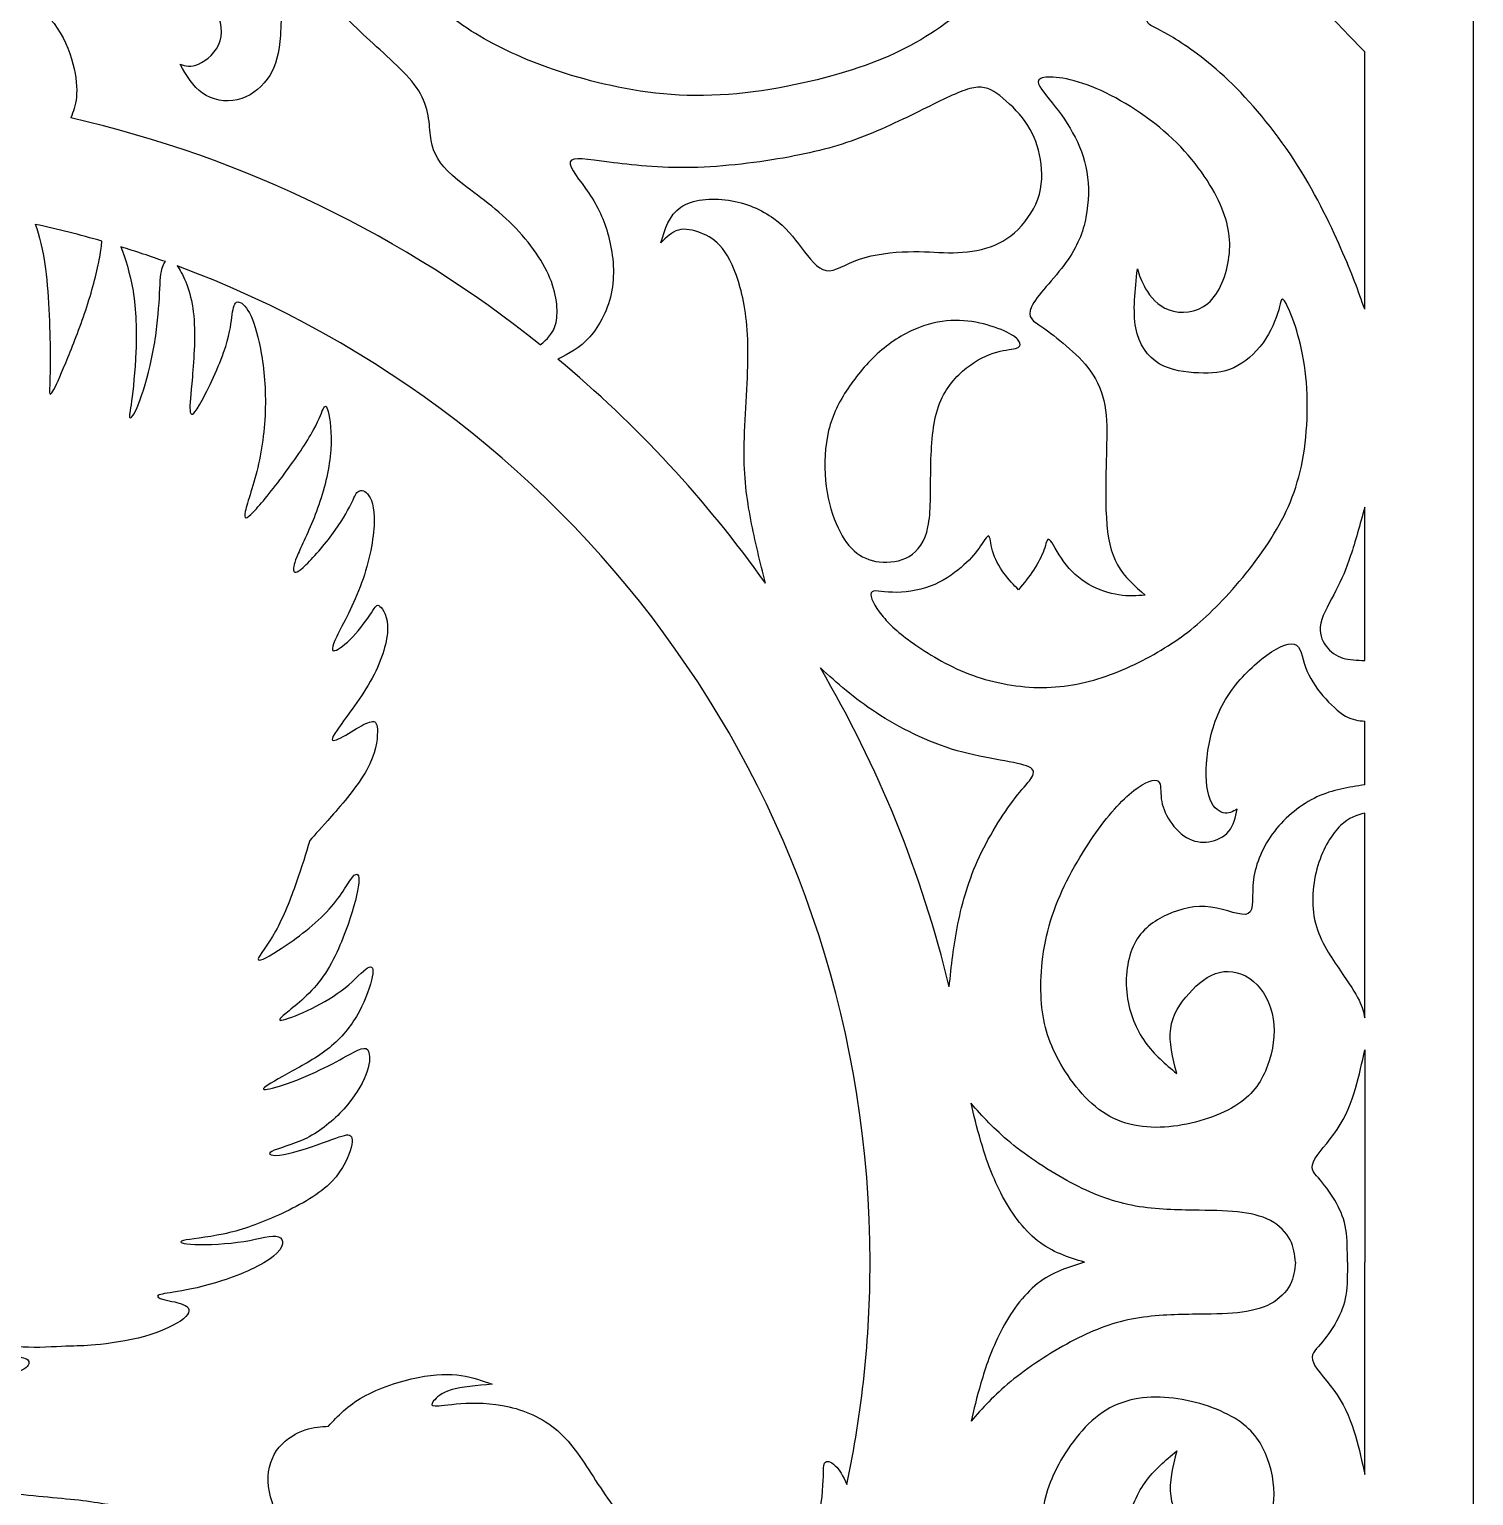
# Model space of a CAD drawing. Header units: millimetres. Extents: x 169 to 447, y 9 to 409.
# Drawn here: x 326.8 to 447.2, y 184.9 to 307.2 of the extents above; entities that cross this region are included whole.
import ezdxf

# ---------------------------------------------------------------- set-up
doc = ezdxf.new("R2010")
doc.units = ezdxf.units.MM
for name, color, linetype in [('Default', 7, 'Continuous'), ('DV1_Layer_1', 7, 'Continuous'), ('Layer_1', 7, 'Continuous')]:
    doc.layers.add(name, color=color, linetype=linetype)

# ---------------------------------------------------------------- blocks, each defined once
blk = doc.blocks.new('SE')
at = {"layer": 'DV1_Layer_1', "color": 7, "linetype": 'Continuous'}
for points, knots in [([(365.8, 305.79), (367.84, 304.75), (370.16, 303.81), (373.03, 303.03), (375.91, 302.24), (379.34, 301.6), (382.99, 301.65), (386.65, 301.69), (390.52, 302.41), (396.86, 304.16), (399.33, 305.19), (401.54, 306.56), (403.75, 307.92), (405.7, 309.63), (406.76, 310.59), (407.82, 311.55), (407.99, 311.77), (408.01, 312.03), (408.04, 312.28), (407.9, 312.56), (407.52, 312.91), (407.14, 313.26), (406.5, 313.68), (405.73, 314.06), (404.95, 314.44), (404.03, 314.79), (402.83, 314.91), (401.63, 315.03), (400.14, 314.92), (398.67, 314.49), (397.21, 314.05), (395.77, 313.28), (393.36, 311.93), (392.4, 311.34), (390.64, 310.89), (388.88, 310.44), (386.32, 310.13), (383.75, 310.07), (381.18, 310), (378.6, 310.18), (376.28, 310.82), (373.96, 311.47), (371.9, 312.58), (369.94, 313.81), (367.97, 315.03), (366.09, 316.37), (364.81, 317.48), (363.53, 318.6), (362.85, 319.49), (362.25, 320.17), (361.65, 320.85), (361.12, 321.31), (360.68, 321.35), (360.25, 321.4), (359.9, 321.03), (358.98, 320.08), (358.41, 319.52), (357.75, 319.06), (357.1, 318.6), (356.35, 318.25), (355.2, 317.72), (354.78, 317.55), (354.57, 317.25), (354.36, 316.96), (354.36, 316.54), (356.33, 313.79), (358.3, 311.45), (360.16, 309.71), (362.02, 307.97), (363.77, 306.83), (365.8, 305.79)], [0, 0, 0, 0, 0.038462, 0.038462, 0.038462, 0.076923, 0.076923, 0.076923, 0.115385, 0.115385, 0.153846, 0.153846, 0.153846, 0.192308, 0.192308, 0.192308, 0.230769, 0.230769, 0.230769, 0.269231, 0.269231, 0.269231, 0.307692, 0.307692, 0.307692, 0.346154, 0.346154, 0.346154, 0.384615, 0.384615, 0.384615, 0.423077, 0.423077, 0.461538, 0.461538, 0.461538, 0.5, 0.5, 0.5, 0.538462, 0.538462, 0.538462, 0.576923, 0.576923, 0.576923, 0.615385, 0.615385, 0.615385, 0.653846, 0.653846, 0.653846, 0.692308, 0.692308, 0.692308, 0.730769, 0.730769, 0.769231, 0.769231, 0.769231, 0.807692, 0.807692, 0.846154, 0.846154, 0.846154, 0.884615, 0.884615, 0.923077, 0.923077, 0.923077, 1, 1, 1, 1]), ([(369.37, 280.86), (369.92, 281.31), (370.48, 281.76), (370.9, 283.67), (370.77, 285.13), (370.06, 286.71), (369.35, 288.28), (368.06, 289.97), (366.51, 291.39), (364.97, 292.81), (363.18, 293.97), (362.05, 294.97), (360.93, 295.96), (360.47, 296.79), (360.28, 297.9), (360.09, 299), (360.18, 300.38), (359.39, 301.78), (358.61, 303.18), (356.94, 304.6), (355.44, 305.98), (353.93, 307.36), (352.57, 308.69), (351.29, 310.09), (350.01, 311.49), (348.81, 312.95), (347.67, 314.37), (346.53, 315.78), (345.46, 317.13), (345.22, 317.2), (344.98, 317.26), (345.57, 316.04), (346.71, 313.63), (347.26, 312.45), (347.53, 310.93), (347.8, 309.41), (347.8, 307.55), (347.65, 306.15), (347.5, 304.75), (347.19, 303.81), (345.99, 302.19), (345.09, 301.52), (344.1, 301.29), (343.1, 301.06), (342.01, 301.28), (341.2, 301.84), (340.39, 302.41), (339.86, 303.33), (339.34, 304.25), (339.78, 304.12), (340.21, 303.99), (340.87, 304.27), (341.53, 304.56), (342.4, 305.26), (342.67, 306.2), (342.95, 307.14), (342.62, 308.32), (341.72, 310.53), (341.15, 311.55), (340.31, 312.21), (339.47, 312.87), (338.35, 313.15), (337.32, 313), (336.28, 312.85), (335.31, 312.25), (334.12, 311.73), (332.93, 311.2), (331.51, 310.75), (330.13, 310.44), (328.75, 310.13), (327.42, 309.98), (327.24, 309.6), (327.07, 309.21), (328.05, 308.6), (328.81, 307.65), (329.56, 306.7), (330.09, 305.41), (330.38, 304.29), (330.68, 303.18), (330.74, 302.24), (330.68, 301.52), (330.61, 300.79), (330.41, 300.29), (330.22, 299.78)], [0, 0, 0, 0, 0.033333, 0.033333, 0.066667, 0.066667, 0.066667, 0.1, 0.1, 0.1, 0.133333, 0.133333, 0.133333, 0.166667, 0.166667, 0.166667, 0.2, 0.2, 0.2, 0.233333, 0.233333, 0.233333, 0.266667, 0.266667, 0.266667, 0.3, 0.3, 0.3, 0.333333, 0.333333, 0.333333, 0.366667, 0.366667, 0.4, 0.4, 0.4, 0.433333, 0.433333, 0.433333, 0.466667, 0.466667, 0.5, 0.5, 0.5, 0.533333, 0.533333, 0.533333, 0.566667, 0.566667, 0.566667, 0.6, 0.6, 0.6, 0.633333, 0.633333, 0.633333, 0.666667, 0.666667, 0.7, 0.7, 0.7, 0.733333, 0.733333, 0.733333, 0.766667, 0.766667, 0.766667, 0.8, 0.8, 0.8, 0.833333, 0.833333, 0.833333, 0.866667, 0.866667, 0.866667, 0.9, 0.9, 0.9, 0.933333, 0.933333, 0.933333, 1, 1, 1, 1]), ([(438.15, 283.84), (437.63, 285.31), (437.1, 286.78), (436.17, 288.89), (435.24, 291), (433.91, 293.75), (430.58, 298.85), (428.59, 301.19), (426.77, 302.93), (424.94, 304.67), (423.28, 305.8), (421.05, 307.16), (419.91, 307.6), (419.96, 307.95), (420.22, 308.1), (420.48, 308.25), (420.98, 308.38), (422.11, 308.35), (423.23, 308.32), (424.98, 308.13), (426.53, 308.11), (428.08, 308.09), (429.43, 308.25), (430.48, 308.61), (431.53, 308.97), (432.28, 309.53), (432.76, 309.8), (433.23, 310.07), (433.43, 310.05), (434.28, 309.25), (435.13, 308.45), (436.64, 306.87), (438.15, 305.3)], [0, 0, 0, 0, 0.076923, 0.076923, 0.076923, 0.153846, 0.153846, 0.230769, 0.230769, 0.230769, 0.307692, 0.307692, 0.384615, 0.461538, 0.461538, 0.461538, 0.538462, 0.538462, 0.538462, 0.615385, 0.615385, 0.615385, 0.692308, 0.692308, 0.692308, 0.769231, 0.769231, 0.769231, 0.846154, 0.846154, 0.846154, 1, 1, 1, 1]), ([(411.13, 303.07), (411.67, 303.33), (413.33, 303.2), (417.42, 301.58), (419.85, 300.09), (421.77, 298.36), (423.7, 296.62), (425.12, 294.63), (425.95, 292.9), (426.78, 291.17), (427.02, 289.71), (426.83, 288.2), (426.65, 286.69), (426.04, 285.13), (425.07, 284.31), (424.11, 283.49), (422.8, 283.41), (421.84, 283.76), (420.87, 284.11), (420.26, 284.89), (419.5, 286.18), (419.34, 286.69), (419.19, 287.19), (418.99, 285.42), (418.8, 283.65), (419.06, 282.26), (419.32, 280.87), (420.04, 279.86), (421.02, 279.28), (421.99, 278.7), (423.21, 278.55), (424.3, 278.51), (425.38, 278.46), (426.32, 278.53), (428.14, 279.36), (429.01, 280.13), (429.67, 281.03), (430.32, 281.94), (430.76, 282.99), (431.2, 284.54), (431.2, 285.05), (431.59, 284.31), (431.98, 283.58), (432.77, 281.61), (433.49, 276.67), (433.43, 273.7), (432.96, 271.2), (432.49, 268.71), (431.61, 266.7), (429.1, 262.72), (427.46, 260.75), (426, 259.25), (424.55, 257.75), (423.28, 256.72), (421.75, 255.75), (420.22, 254.78), (418.42, 253.86), (416.59, 253.22), (414.75, 252.59), (412.87, 252.24), (410.91, 252.27), (408.95, 252.31), (406.92, 252.72), (405.1, 253.42), (403.29, 254.12), (401.69, 255.11), (400.49, 255.96), (399.29, 256.81), (398.48, 257.53), (397.87, 258.3), (397.25, 259.06), (396.84, 259.87), (396.98, 260.17), (397.12, 260.46), (397.82, 260.25), (398.76, 260.21), (399.7, 260.18), (400.88, 260.33), (401.91, 260.72), (402.94, 261.1), (403.81, 261.71), (404.48, 262.28), (405.15, 262.85), (405.61, 263.37), (405.98, 263.9), (406.35, 264.42), (406.64, 264.95), (406.78, 264.91), (406.92, 264.88), (406.92, 264.29), (407.11, 263.66), (407.29, 263.02), (407.66, 262.35), (408.06, 261.8), (408.45, 261.25), (408.87, 260.84), (409.28, 260.42), (409.72, 260.97), (410.16, 261.51), (410.9, 262.63), (411.21, 263.2), (411.39, 263.73), (411.58, 264.27), (411.64, 264.77), (411.87, 264.59), (412.1, 264.4), (412.5, 263.53), (413.05, 262.76), (413.61, 262), (414.33, 261.34), (415.14, 260.87), (415.95, 260.4), (416.85, 260.11), (417.65, 259.99), (418.45, 259.87), (419.15, 259.92), (419.85, 259.96), (418.97, 260.73), (418.1, 261.49), (417.53, 262.5), (416.96, 263.5), (416.7, 264.75), (416.6, 266.45), (416.5, 268.14), (416.57, 270.28), (416.61, 271.94), (416.65, 273.59), (416.67, 274.75), (416.48, 275.81), (416.28, 276.87), (415.87, 277.83), (415.29, 278.65), (414.71, 279.47), (413.96, 280.15), (413.25, 280.76), (412.54, 281.37), (411.86, 281.92), (411.21, 282.36), (410.55, 282.79), (409.92, 283.12), (410.77, 284.92), (412.26, 286.38), (413.23, 287.72), (414.2, 289.05), (414.66, 290.25), (414.9, 291.51), (415.14, 292.77), (415.17, 294.08), (414.97, 295.27), (414.77, 296.46), (414.36, 297.54), (413.79, 298.55), (413.22, 299.57), (412.5, 300.53), (411.84, 301.34), (411.19, 302.15), (410.59, 302.81), (411.13, 303.07)], [0, 0, 0, 0, 0.017857, 0.017857, 0.035714, 0.035714, 0.035714, 0.053571, 0.053571, 0.053571, 0.071429, 0.071429, 0.071429, 0.089286, 0.089286, 0.089286, 0.107143, 0.107143, 0.107143, 0.125, 0.125, 0.142857, 0.142857, 0.142857, 0.160714, 0.160714, 0.160714, 0.178571, 0.178571, 0.178571, 0.196429, 0.196429, 0.196429, 0.214286, 0.214286, 0.232143, 0.232143, 0.232143, 0.25, 0.25, 0.267857, 0.267857, 0.267857, 0.285714, 0.285714, 0.303571, 0.303571, 0.303571, 0.321429, 0.321429, 0.339286, 0.339286, 0.339286, 0.357143, 0.357143, 0.357143, 0.375, 0.375, 0.375, 0.392857, 0.392857, 0.392857, 0.410714, 0.410714, 0.410714, 0.428571, 0.428571, 0.428571, 0.446429, 0.446429, 0.446429, 0.464286, 0.464286, 0.464286, 0.482143, 0.482143, 0.482143, 0.5, 0.5, 0.5, 0.517857, 0.517857, 0.517857, 0.535714, 0.535714, 0.535714, 0.553571, 0.553571, 0.553571, 0.571429, 0.571429, 0.571429, 0.589286, 0.589286, 0.589286, 0.607143, 0.607143, 0.607143, 0.625, 0.625, 0.642857, 0.642857, 0.642857, 0.660714, 0.660714, 0.660714, 0.678571, 0.678571, 0.678571, 0.696429, 0.696429, 0.696429, 0.714286, 0.714286, 0.714286, 0.732143, 0.732143, 0.732143, 0.75, 0.75, 0.75, 0.767857, 0.767857, 0.767857, 0.785714, 0.785714, 0.785714, 0.803571, 0.803571, 0.803571, 0.821429, 0.821429, 0.821429, 0.839286, 0.839286, 0.839286, 0.857143, 0.857143, 0.857143, 0.875, 0.875, 0.892857, 0.892857, 0.892857, 0.910714, 0.910714, 0.910714, 0.928571, 0.928571, 0.928571, 0.946429, 0.946429, 0.946429, 0.964286, 0.964286, 0.964286, 1, 1, 1, 1]), ([(388.16, 260.97), (387.72, 262.73), (387.28, 264.5), (386.94, 266.26), (386.6, 268.03), (386.36, 269.8), (386.38, 272.2), (386.41, 274.59), (386.69, 277.61), (386.7, 280.01), (386.71, 282.4), (386.45, 284.17), (386.06, 285.62), (385.66, 287.06), (385.14, 288.17), (384, 289.62), (383.39, 289.95), (382.75, 290.19), (382.12, 290.43), (381.46, 290.58), (380.9, 290.43), (380.35, 290.27), (379.89, 289.82), (379.43, 289.36), (379.78, 290.51), (380.13, 291.67), (381.09, 292.33), (382.05, 292.99), (383.63, 293.14), (385.08, 292.92), (386.54, 292.7), (387.87, 292.11), (388.87, 291.39), (389.86, 290.67), (390.52, 289.82), (391.17, 288.94), (391.83, 288.07), (392.49, 287.17), (393.23, 287.05), (393.97, 286.93), (394.8, 287.58), (397.21, 288.42), (398.78, 288.59), (400.07, 288.62), (401.36, 288.66), (402.37, 288.55), (403.42, 288.54), (404.47, 288.52), (405.56, 288.61), (406.56, 288.91), (407.55, 289.2), (409.35, 290.21), (410.7, 292.31), (411.01, 293.41), (411.32, 294.52), (411.25, 295.68), (411.03, 296.7), (410.81, 297.73), (410.44, 298.63), (409.84, 299.47), (409.24, 300.31), (408.41, 301.1), (407.71, 301.64), (407.01, 302.17), (406.44, 302.46), (405.55, 302.3), (404.67, 302.15), (403.46, 301.56), (401.88, 300.77), (400.29, 299.99), (398.32, 299), (396.39, 298.25), (394.45, 297.49), (392.55, 296.97), (390.11, 296.52), (387.67, 296.07), (384.7, 295.7), (382.02, 295.64), (379.34, 295.59), (376.96, 295.85), (375.13, 296.09), (373.3, 296.33), (372.04, 296.55), (371.88, 296.11), (371.73, 295.68), (372.69, 294.58), (373.44, 293.49), (374.18, 292.4), (374.7, 291.3), (375.06, 289.94), (375.43, 288.57), (375.62, 286.93), (375.35, 285.4), (375.08, 283.87), (374.33, 282.44), (373.5, 281.51), (372.67, 280.57), (371.75, 280.12), (370.84, 279.66)], [0, 0, 0, 0, 0.028571, 0.028571, 0.028571, 0.057143, 0.057143, 0.057143, 0.085714, 0.085714, 0.085714, 0.114286, 0.114286, 0.114286, 0.142857, 0.142857, 0.171429, 0.171429, 0.171429, 0.2, 0.2, 0.2, 0.228571, 0.228571, 0.228571, 0.257143, 0.257143, 0.257143, 0.285714, 0.285714, 0.285714, 0.314286, 0.314286, 0.314286, 0.342857, 0.342857, 0.342857, 0.371429, 0.371429, 0.371429, 0.4, 0.4, 0.428571, 0.428571, 0.428571, 0.457143, 0.457143, 0.457143, 0.485714, 0.485714, 0.485714, 0.514286, 0.542857, 0.542857, 0.542857, 0.571429, 0.571429, 0.571429, 0.6, 0.6, 0.6, 0.628571, 0.628571, 0.628571, 0.657143, 0.657143, 0.657143, 0.685714, 0.685714, 0.685714, 0.714286, 0.714286, 0.714286, 0.742857, 0.742857, 0.742857, 0.771429, 0.771429, 0.771429, 0.8, 0.8, 0.8, 0.828571, 0.828571, 0.828571, 0.857143, 0.857143, 0.857143, 0.885714, 0.885714, 0.885714, 0.914286, 0.914286, 0.914286, 0.942857, 0.942857, 0.942857, 1, 1, 1, 1]), ([(327.25, 290.91), (327.59, 289.99), (327.89, 288.8), (328.1, 287.18), (328.39, 284.86), (328.49, 281.67), (328.5, 279.76), (328.5, 277.86), (328.42, 277.25), (328.43, 276.94), (328.43, 276.64), (328.53, 276.64), (328.79, 277.12), (329.05, 277.61), (329.47, 278.58), (329.97, 279.8), (330.47, 281.03), (331.06, 282.51), (331.55, 284.03), (332.04, 285.54), (332.43, 287.08), (332.62, 288.17), (332.72, 288.72), (332.77, 289.15), (332.81, 289.5)], [0, 0, 0, 0, 0.111111, 0.111111, 0.111111, 0.222222, 0.222222, 0.222222, 0.333333, 0.333333, 0.333333, 0.444444, 0.444444, 0.444444, 0.555556, 0.555556, 0.555556, 0.666667, 0.666667, 0.666667, 0.777778, 0.777778, 0.777778, 1, 1, 1, 1]), ([(334.39, 289.03), (334.73, 288.11), (335.16, 286.84), (335.4, 285.35), (335.66, 283.78), (335.71, 281.96), (335.64, 280.29), (335.58, 278.62), (335.4, 277.09), (335.28, 276.17), (335.15, 275.25), (335.06, 274.93), (335.12, 274.81), (335.17, 274.7), (335.38, 274.79), (335.71, 275.54), (336.04, 276.28), (336.5, 277.67), (336.83, 279.13), (337.17, 280.59), (337.39, 282.12), (337.5, 283.41), (337.62, 284.7), (337.63, 285.76), (337.7, 286.49), (337.77, 287.2), (337.9, 287.59), (338.11, 287.79)], [0, 0, 0, 0, 0.1, 0.1, 0.1, 0.2, 0.2, 0.2, 0.3, 0.3, 0.3, 0.4, 0.4, 0.4, 0.5, 0.5, 0.5, 0.6, 0.6, 0.6, 0.7, 0.7, 0.7, 0.8, 0.8, 0.8, 1, 1, 1, 1]), ([(339.08, 287.44), (339.1, 287.41), (339.13, 287.37), (339.16, 287.33), (339.62, 286.67), (340.21, 285.35), (340.64, 281.85), (340.48, 279.66), (340.35, 278.16), (340.22, 276.65), (340.12, 275.83), (340.16, 275.39), (340.2, 274.94), (340.39, 274.87), (340.95, 275.84), (341.51, 276.8), (342.45, 278.79), (342.96, 280.21), (343.47, 281.63), (343.55, 282.47), (343.73, 283.8), (343.81, 284.28), (344.04, 284.4), (344.27, 284.52), (344.65, 284.28), (344.99, 283.73), (345.34, 283.18), (345.65, 282.32), (345.93, 281.04), (346.2, 279.77), (346.43, 278.08), (346.44, 276.3), (346.46, 274.52), (346.26, 272.63), (345.88, 270.93), (345.49, 269.22), (344.93, 267.7), (344.77, 266.96), (344.6, 266.23), (344.83, 266.28), (345.44, 266.92), (346.06, 267.55), (347.05, 268.77), (348.01, 270.07), (348.97, 271.37), (349.91, 272.75), (350.45, 273.75), (351, 274.74), (351.16, 275.35), (351.31, 275.6), (351.46, 275.86), (351.6, 275.75), (351.74, 275.04), (351.88, 274.33), (352.01, 273.02), (351.85, 271.54), (351.69, 270.06), (351.24, 268.41), (350.17, 265.51), (349.53, 264.25), (349.18, 263.44), (348.83, 262.63), (348.76, 262.27), (348.84, 261.84), (349, 261.76), (349.6, 262.29), (350.19, 262.83), (351.23, 263.98), (352, 265.01), (352.77, 266.04), (353.27, 266.94), (353.57, 267.54), (353.86, 268.14), (353.95, 268.43), (354.15, 268.59), (354.35, 268.75), (354.67, 268.77), (354.97, 268.42), (355.27, 268.07), (355.56, 267.34), (355.52, 266.02), (355.48, 264.7), (355.13, 262.79), (354.47, 260.99), (353.82, 259.2), (352.87, 257.51), (352.4, 256.53), (351.93, 255.55), (351.95, 255.27), (352.25, 255.35), (352.55, 255.43), (353.14, 255.87), (353.74, 256.5), (354.33, 257.14), (354.94, 257.98), (355.29, 258.51), (355.64, 259.04), (355.74, 259.26), (356, 259.04), (356.26, 258.82), (356.68, 258.16), (356.63, 257.04), (356.59, 255.92), (356.09, 254.34), (355.19, 252.76), (354.29, 251.17), (353, 249.58), (352.42, 248.72), (351.83, 247.87), (351.96, 247.75), (352.37, 247.91), (352.78, 248.07), (353.47, 248.5), (354.05, 248.84), (354.62, 249.18), (355.08, 249.42), (355.38, 249.43), (355.67, 249.45), (355.8, 249.23), (355.79, 248.56), (355.79, 247.88), (355.64, 246.74), (354.91, 245.41), (354.18, 244.07), (352.85, 242.55), (351.96, 241.53), (351.07, 240.52), (350.61, 240.02), (350.15, 239.51), (349.82, 238.41), (349.49, 237.31), (349.02, 235.99), (348.56, 234.67), (347.95, 233.13), (347.29, 231.94), (346.63, 230.76), (345.91, 229.92), (345.85, 229.64), (345.8, 229.35), (346.4, 229.62), (347.55, 230.36), (348.7, 231.1), (350.4, 232.32), (351.55, 233.54), (352.71, 234.76), (353.33, 235.98), (353.72, 236.46), (354.12, 236.94), (354.29, 236.67), (354.23, 235.94), (354.16, 235.2), (353.86, 233.99), (353.34, 232.51), (352.83, 231.04), (352.09, 229.28), (351.09, 227.93), (350.08, 226.58), (348.8, 225.62), (348.15, 225.09), (347.51, 224.55), (347.49, 224.43), (347.95, 224.55), (348.41, 224.67), (349.35, 225.03), (350.31, 225.5), (351.27, 225.97), (352.26, 226.55), (353.09, 227.22), (353.92, 227.89), (354.58, 228.65), (354.97, 228.89), (355.37, 229.13), (355.5, 228.85), (355.36, 228.14), (355.23, 227.43), (354.82, 226.29), (354.26, 225.23), (353.69, 224.18), (352.95, 223.21), (351.97, 222.38), (350.99, 221.55), (349.75, 220.86), (348.66, 220.26), (347.56, 219.65), (346.62, 219.14), (346.36, 218.9), (346.1, 218.66), (346.53, 218.7), (347.31, 218.93), (348.08, 219.15), (349.2, 219.56), (350.24, 220.02), (351.27, 220.48), (352.22, 220.98), (352.93, 221.37), (353.63, 221.75), (354.09, 222.02), (354.43, 222.12), (354.77, 222.23), (354.98, 222.18), (355.08, 221.82), (355.18, 221.46), (355.17, 220.8), (354.83, 219.95), (354.49, 219.1), (353.83, 218.06), (352.98, 217.11), (352.12, 216.15), (351.07, 215.28), (349.89, 214.69), (348.71, 214.11), (347.41, 213.82), (346.97, 213.57), (346.53, 213.33), (346.96, 213.13), (347.97, 213.31), (348.99, 213.49), (350.58, 214.04), (351.63, 214.43), (352.68, 214.81), (353.18, 215.03), (353.46, 214.93), (353.73, 214.83), (353.77, 214.42), (353.52, 213.63), (353.27, 212.85), (352.72, 211.7), (351.6, 210.69), (350.48, 209.68), (348.79, 208.82), (347.25, 208.14), (345.71, 207.46), (344.33, 206.97), (342.93, 206.68), (341.53, 206.38), (340.1, 206.27), (339.6, 206.14), (339.1, 206.01), (339.52, 205.85), (340.56, 205.81), (341.61, 205.77), (343.3, 205.85), (344.65, 206.07), (346, 206.28), (347.02, 206.64), (347.53, 206.46), (348.04, 206.28), (348.04, 205.57), (347.13, 204.83), (346.23, 204.08), (344.42, 203.31), (341.31, 202.29), (340.02, 202.04), (339.11, 201.89), (338.21, 201.73), (337.69, 201.68), (337.51, 201.58), (337.33, 201.48), (337.49, 201.34), (337.98, 201.21), (338.48, 201.08), (339.31, 200.98), (339.75, 200.73), (340.18, 200.49), (340.21, 200.1), (339.01, 199.13), (337.79, 198.55), (336.37, 198.15), (334.94, 197.76), (333.32, 197.54), (332.28, 197.44), (331.24, 197.34), (330.78, 197.36), (329.81, 197.32), (328.85, 197.28), (327.38, 197.18), (326.24, 197.26), (325.1, 197.33), (324.28, 197.57), (323.86, 197.61), (323.45, 197.65), (323.43, 197.49), (323.81, 197.26), (324.19, 197.03), (324.97, 196.72), (325.55, 196.55), (326.13, 196.38), (326.52, 196.34), (326.66, 196.14), (326.81, 195.94), (326.71, 195.58), (326.08, 195.29), (325.46, 195.01), (324.31, 194.8), (321.71, 194.64), (320.25, 194.69), (319.13, 194.77), (318.01, 194.85), (317.22, 194.96), (316.88, 194.92), (316.53, 194.89), (316.63, 194.72), (317.11, 194.57), (317.58, 194.41), (318.43, 194.28), (319.08, 194.12), (319.72, 193.96), (320.17, 193.78), (319.78, 193.11), (318.95, 192.64), (317.87, 192.35), (316.79, 192.06), (315.47, 191.97), (314.47, 192.01), (313.47, 192.05), (312.79, 192.22), (312, 192.26), (311.89, 192.13), (311.97, 191.99), (312.06, 191.85), (312.35, 191.71), (312.46, 191.49), (312.58, 191.27), (312.52, 190.98), (312, 190.74), (311.47, 190.51), (310.48, 190.34), (309.65, 190.27), (308.83, 190.19), (308.17, 190.22), (307.85, 190.1), (307.53, 189.98), (307.56, 189.72), (307.94, 189.38), (308.32, 189.04), (309.06, 188.63), (310.7, 188.14), (312.33, 187.65), (314.88, 187.08), (317.36, 186.54), (319.84, 186), (322.25, 185.5), (324.56, 185.17), (326.87, 184.85), (329.07, 184.7), (330.87, 184.5), (332.67, 184.29), (334.08, 184.03), (335.45, 183.67), (336.83, 183.31), (338.16, 182.86), (339.37, 182.35), (340.58, 181.84), (341.66, 181.27), (342.53, 180.62), (343.41, 179.97), (344.09, 179.24), (344.5, 178.77), (344.92, 178.31), (345.08, 178.11), (345.42, 178.18), (345.77, 178.24), (346.3, 178.57), (346.7, 178.79), (347.1, 179.01), (347.38, 179.12), (347.51, 179.35), (347.64, 179.58), (347.62, 179.94), (347.62, 180.25), (347.62, 180.55), (347.64, 180.8), (347.76, 181), (347.88, 181.2), (348.11, 181.35), (348.11, 181.58), (348.11, 181.81), (347.88, 182.13), (347.54, 182.91), (347.19, 183.68), (346.73, 184.92), (346.68, 186.04), (346.63, 187.16), (346.99, 188.17), (348.2, 189.64), (349.05, 190.1), (349.77, 190.35), (350.5, 190.59), (351.1, 190.62), (351.7, 190.65), (352.49, 191.51), (353.29, 192.37), (354.59, 193.1), (355.89, 193.83), (357.7, 194.43), (359.18, 194.72), (360.66, 195.02), (361.81, 195.02), (362.79, 194.88), (363.76, 194.73), (364.57, 194.44), (365.37, 194.15), (364.08, 194.04), (362.79, 193.93), (361.94, 193.68), (361.09, 193.43), (360.69, 193.03), (360.48, 192.76), (360.27, 192.49), (360.26, 192.34), (360.6, 192.34), (360.95, 192.33), (361.65, 192.46), (362.74, 192.54), (363.82, 192.61), (365.29, 192.62), (366.79, 192.27), (368.29, 191.92), (369.83, 191.2), (371.04, 190.08), (372.26, 188.95), (373.15, 187.41), (374.19, 185.83), (375.23, 184.25), (376.43, 182.63), (377.66, 181.32), (378.9, 180.01), (380.18, 179), (381.53, 178.3), (382.88, 177.59), (384.3, 177.2), (385.5, 177.09), (386.69, 176.98), (387.65, 177.17), (388.49, 177.5), (389.32, 177.83), (390.02, 178.31), (390.66, 178.93), (391.3, 179.56), (391.88, 180.33), (392.27, 181.59), (392.67, 182.85), (392.89, 184.6), (392.96, 185.72), (393.03, 186.85), (392.96, 187.36), (393.1, 187.58), (393.24, 187.81), (393.6, 187.75), (393.99, 187.36), (394.31, 187.05), (394.64, 186.51), (394.95, 185.78)], [0, 0, 0, 0, 0.006452, 0.006452, 0.006452, 0.012903, 0.012903, 0.019355, 0.019355, 0.019355, 0.025806, 0.025806, 0.025806, 0.032258, 0.032258, 0.032258, 0.03871, 0.03871, 0.03871, 0.045161, 0.045161, 0.051613, 0.051613, 0.051613, 0.058065, 0.058065, 0.058065, 0.064516, 0.064516, 0.064516, 0.070968, 0.070968, 0.070968, 0.077419, 0.077419, 0.077419, 0.083871, 0.083871, 0.083871, 0.090323, 0.090323, 0.090323, 0.096774, 0.096774, 0.096774, 0.103226, 0.103226, 0.103226, 0.109677, 0.109677, 0.109677, 0.116129, 0.116129, 0.116129, 0.122581, 0.122581, 0.122581, 0.129032, 0.129032, 0.135484, 0.135484, 0.135484, 0.141935, 0.141935, 0.148387, 0.148387, 0.148387, 0.154839, 0.154839, 0.154839, 0.16129, 0.16129, 0.16129, 0.167742, 0.167742, 0.167742, 0.174194, 0.174194, 0.174194, 0.180645, 0.180645, 0.180645, 0.187097, 0.187097, 0.187097, 0.193548, 0.193548, 0.193548, 0.2, 0.2, 0.2, 0.206452, 0.206452, 0.206452, 0.212903, 0.212903, 0.212903, 0.219355, 0.219355, 0.219355, 0.225806, 0.225806, 0.225806, 0.232258, 0.232258, 0.232258, 0.23871, 0.23871, 0.23871, 0.245161, 0.245161, 0.245161, 0.251613, 0.251613, 0.251613, 0.258065, 0.258065, 0.258065, 0.264516, 0.264516, 0.264516, 0.270968, 0.270968, 0.270968, 0.277419, 0.277419, 0.277419, 0.283871, 0.283871, 0.283871, 0.290323, 0.290323, 0.290323, 0.296774, 0.296774, 0.296774, 0.303226, 0.303226, 0.303226, 0.309677, 0.309677, 0.309677, 0.316129, 0.316129, 0.316129, 0.322581, 0.322581, 0.322581, 0.329032, 0.329032, 0.329032, 0.335484, 0.335484, 0.335484, 0.341935, 0.341935, 0.341935, 0.348387, 0.348387, 0.348387, 0.354839, 0.354839, 0.354839, 0.36129, 0.36129, 0.36129, 0.367742, 0.367742, 0.367742, 0.374194, 0.374194, 0.374194, 0.380645, 0.380645, 0.380645, 0.387097, 0.387097, 0.387097, 0.393548, 0.393548, 0.393548, 0.4, 0.4, 0.4, 0.406452, 0.406452, 0.406452, 0.412903, 0.412903, 0.412903, 0.419355, 0.419355, 0.419355, 0.425806, 0.425806, 0.425806, 0.432258, 0.432258, 0.432258, 0.43871, 0.43871, 0.43871, 0.445161, 0.445161, 0.445161, 0.451613, 0.451613, 0.451613, 0.458065, 0.458065, 0.458065, 0.464516, 0.464516, 0.464516, 0.470968, 0.470968, 0.470968, 0.477419, 0.477419, 0.477419, 0.483871, 0.483871, 0.483871, 0.490323, 0.490323, 0.490323, 0.496774, 0.496774, 0.496774, 0.503226, 0.503226, 0.503226, 0.509677, 0.509677, 0.509677, 0.516129, 0.516129, 0.516129, 0.522581, 0.522581, 0.522581, 0.529032, 0.529032, 0.529032, 0.535484, 0.535484, 0.535484, 0.541935, 0.541935, 0.541935, 0.548387, 0.548387, 0.554839, 0.554839, 0.554839, 0.56129, 0.56129, 0.56129, 0.567742, 0.567742, 0.567742, 0.574194, 0.574194, 0.574194, 0.580645, 0.580645, 0.587097, 0.587097, 0.587097, 0.593548, 0.593548, 0.593548, 0.6, 0.6, 0.6, 0.606452, 0.606452, 0.606452, 0.612903, 0.612903, 0.612903, 0.619355, 0.619355, 0.619355, 0.625806, 0.625806, 0.625806, 0.632258, 0.632258, 0.632258, 0.63871, 0.63871, 0.63871, 0.645161, 0.645161, 0.651613, 0.651613, 0.651613, 0.658065, 0.658065, 0.658065, 0.664516, 0.664516, 0.664516, 0.670968, 0.670968, 0.670968, 0.677419, 0.677419, 0.683871, 0.683871, 0.683871, 0.690323, 0.690323, 0.690323, 0.696774, 0.696774, 0.703226, 0.703226, 0.703226, 0.709677, 0.709677, 0.709677, 0.716129, 0.716129, 0.716129, 0.722581, 0.722581, 0.722581, 0.729032, 0.729032, 0.729032, 0.735484, 0.735484, 0.735484, 0.741935, 0.741935, 0.741935, 0.748387, 0.748387, 0.748387, 0.754839, 0.754839, 0.754839, 0.76129, 0.76129, 0.76129, 0.767742, 0.767742, 0.767742, 0.774194, 0.774194, 0.774194, 0.780645, 0.780645, 0.780645, 0.787097, 0.787097, 0.787097, 0.793548, 0.793548, 0.793548, 0.8, 0.8, 0.8, 0.806452, 0.806452, 0.806452, 0.812903, 0.812903, 0.812903, 0.819355, 0.819355, 0.819355, 0.825806, 0.825806, 0.825806, 0.832258, 0.832258, 0.832258, 0.83871, 0.83871, 0.83871, 0.845161, 0.845161, 0.851613, 0.851613, 0.851613, 0.858065, 0.858065, 0.858065, 0.864516, 0.864516, 0.864516, 0.870968, 0.870968, 0.870968, 0.877419, 0.877419, 0.877419, 0.883871, 0.883871, 0.883871, 0.890323, 0.890323, 0.890323, 0.896774, 0.896774, 0.896774, 0.903226, 0.903226, 0.903226, 0.909677, 0.909677, 0.909677, 0.916129, 0.916129, 0.916129, 0.922581, 0.922581, 0.922581, 0.929032, 0.929032, 0.929032, 0.935484, 0.935484, 0.935484, 0.941935, 0.941935, 0.941935, 0.948387, 0.948387, 0.948387, 0.954839, 0.954839, 0.954839, 0.96129, 0.96129, 0.96129, 0.967742, 0.967742, 0.967742, 0.974194, 0.974194, 0.974194, 0.980645, 0.980645, 0.980645, 0.987097, 0.987097, 0.987097, 1, 1, 1, 1]), ([(394.95, 185.78), (396.22, 191.77), (396.89, 197.97), (396.89, 204.33), (396.89, 242.43), (372.83, 274.93), (339.08, 287.44)], [0, 0, 0, 0, 0.333333, 0.333333, 0.333333, 1, 1, 1, 1]), ([(409.02, 280.55), (408.65, 280.46), (407.96, 280.42), (407.16, 280.16), (406.37, 279.9), (405.46, 279.41), (404.61, 278.65), (403.76, 277.9), (402.96, 276.89), (402.51, 275.44), (402.07, 274), (401.97, 272.12), (401.95, 270.34), (401.92, 268.57), (401.98, 266.9), (401.72, 265.67), (401.47, 264.45), (400.9, 263.66), (400.15, 263.21), (399.4, 262.77), (398.48, 262.66), (397.66, 262.75), (396.85, 262.84), (396.15, 263.14), (395.56, 263.67), (394.96, 264.2), (394.47, 264.96), (393.64, 266.95), (393.3, 268.17), (393.17, 269.54), (393.04, 270.91), (393.12, 272.42), (393.43, 273.72), (393.75, 275.02), (394.31, 276.1), (395.03, 277.19), (395.76, 278.27), (396.65, 279.36), (397.67, 280.26), (398.69, 281.15), (399.84, 281.85), (400.93, 282.28), (402.01, 282.71), (403.04, 282.88), (404.96, 282.89), (405.85, 282.74), (406.67, 282.51), (407.49, 282.28), (408.23, 281.97), (408.69, 281.7), (409.15, 281.43), (409.32, 281.19), (409.38, 280.99), (409.44, 280.79), (409.39, 280.64), (409.02, 280.55)], [0, 0, 0, 0, 0.05, 0.05, 0.05, 0.1, 0.1, 0.1, 0.15, 0.15, 0.15, 0.2, 0.2, 0.2, 0.25, 0.25, 0.25, 0.3, 0.3, 0.3, 0.35, 0.35, 0.35, 0.4, 0.4, 0.4, 0.45, 0.45, 0.5, 0.5, 0.5, 0.55, 0.55, 0.55, 0.6, 0.6, 0.6, 0.65, 0.65, 0.65, 0.7, 0.7, 0.7, 0.75, 0.75, 0.8, 0.8, 0.8, 0.85, 0.85, 0.85, 0.9, 0.9, 0.9, 1, 1, 1, 1]), ([(438.15, 267.31), (437.76, 265.87), (437.36, 264.42), (436.98, 263.27), (436.6, 262.13), (436.23, 261.27), (435.75, 260.35), (435.27, 259.44), (434.67, 258.45), (434.32, 256.83), (434.57, 256.2), (434.93, 255.72), (435.29, 255.24), (435.77, 254.91), (436.33, 254.73), (436.88, 254.56), (437.52, 254.54), (438.15, 254.52)], [0, 0, 0, 0, 0.142857, 0.142857, 0.142857, 0.285714, 0.285714, 0.285714, 0.428571, 0.428571, 0.571429, 0.571429, 0.571429, 0.714286, 0.714286, 0.714286, 1, 1, 1, 1]), ([(438.15, 244.15), (436.82, 243.95), (435.48, 243.75), (434.17, 243.14), (432.86, 242.53), (431.57, 241.5), (430.62, 240.27), (429.67, 239.03), (429.05, 237.59), (428.88, 236.25), (428.7, 234.92), (428.97, 233.69), (428.44, 233.41), (427.92, 233.13), (426.6, 233.78), (424.05, 234.13), (422.8, 233.83), (421.67, 233.31), (420.55, 232.8), (419.54, 232.08), (418.94, 230.89), (418.34, 229.71), (418.14, 228.07), (418.33, 226.59), (418.51, 225.1), (419.08, 223.76), (419.84, 222.7), (420.59, 221.64), (421.53, 220.86), (422.47, 220.07), (422.14, 221.38), (421.81, 222.69), (421.97, 223.83), (422.12, 224.97), (422.75, 225.93), (423.5, 226.76), (424.24, 227.59), (425.1, 228.29), (426.05, 228.51), (427, 228.73), (428.05, 228.47), (428.88, 227.76), (429.71, 227.05), (430.32, 225.89), (430.52, 224.62), (430.72, 223.35), (430.5, 221.97), (430.05, 220.74), (429.6, 219.5), (428.92, 218.41), (427.57, 217.51), (426.21, 216.61), (424.18, 215.91), (422.19, 215.67), (420.2, 215.43), (418.25, 215.65), (416.59, 216.67), (414.92, 217.68), (413.55, 219.5), (412.64, 221.16), (411.73, 222.82), (411.29, 224.33), (411.17, 226.26), (411.05, 228.18), (411.25, 230.52), (411.95, 232.81), (412.65, 235.09), (413.85, 237.32), (416.26, 241), (417.46, 242.44), (418.5, 243.35), (419.54, 244.26), (420.41, 244.63), (421.2, 244.41), (421.11, 243.82), (421.16, 243.22), (421.2, 242.62), (421.38, 242.01), (421.75, 241.38), (422.12, 240.76), (422.69, 240.12), (423.29, 239.76), (423.89, 239.4), (424.53, 239.31), (425.16, 239.41), (425.79, 239.51), (427.06, 240.08), (427.37, 241.44), (427.52, 242.11), (427.15, 241.92), (426.78, 241.72), (426.34, 241.83), (425.9, 241.94), (425.4, 242.35), (425.14, 243.26), (424.88, 244.17), (424.85, 245.57), (425.07, 247.01), (425.29, 248.46), (425.75, 249.94), (426.55, 251.28), (427.35, 252.61), (428.49, 253.79), (430.67, 255.52), (431.72, 256.07), (432.28, 255.89), (432.84, 255.72), (432.9, 254.82), (433.52, 253.12), (434.06, 252.31), (434.67, 251.58), (435.29, 250.86), (435.96, 250.23), (436.56, 249.89), (437.15, 249.55), (437.65, 249.51), (438.15, 249.46)], [0, 0, 0, 0, 0.02381, 0.02381, 0.02381, 0.047619, 0.047619, 0.047619, 0.071429, 0.071429, 0.071429, 0.095238, 0.095238, 0.095238, 0.119048, 0.119048, 0.142857, 0.142857, 0.142857, 0.166667, 0.166667, 0.166667, 0.190476, 0.190476, 0.190476, 0.214286, 0.214286, 0.214286, 0.238095, 0.238095, 0.238095, 0.261905, 0.261905, 0.261905, 0.285714, 0.285714, 0.285714, 0.309524, 0.309524, 0.309524, 0.333333, 0.333333, 0.333333, 0.357143, 0.357143, 0.357143, 0.380952, 0.380952, 0.380952, 0.404762, 0.404762, 0.404762, 0.428571, 0.428571, 0.428571, 0.452381, 0.452381, 0.452381, 0.47619, 0.47619, 0.47619, 0.5, 0.5, 0.5, 0.52381, 0.52381, 0.52381, 0.547619, 0.547619, 0.571429, 0.571429, 0.571429, 0.595238, 0.595238, 0.619048, 0.619048, 0.619048, 0.642857, 0.642857, 0.642857, 0.666667, 0.666667, 0.666667, 0.690476, 0.690476, 0.690476, 0.714286, 0.738095, 0.738095, 0.738095, 0.761905, 0.761905, 0.761905, 0.785714, 0.785714, 0.785714, 0.809524, 0.809524, 0.809524, 0.833333, 0.833333, 0.833333, 0.857143, 0.857143, 0.880952, 0.880952, 0.880952, 0.904762, 0.904762, 0.928571, 0.928571, 0.928571, 0.952381, 0.952381, 0.952381, 1, 1, 1, 1]), ([(403.49, 227.31), (403.67, 229.03), (403.85, 230.75), (404.22, 232.56), (404.58, 234.37), (405.13, 236.27), (406.92, 240.1), (408.17, 242.03), (409.19, 243.31), (410.22, 244.59), (411.03, 245.22), (410.14, 245.65), (409.24, 246.07), (406.64, 246.29), (404.15, 247), (401.67, 247.71), (399.31, 248.92), (397.43, 250.15), (395.54, 251.38), (394.14, 252.64), (392.74, 253.9)], [0, 0, 0, 0, 0.125, 0.125, 0.125, 0.25, 0.25, 0.375, 0.375, 0.375, 0.5, 0.5, 0.5, 0.625, 0.625, 0.625, 0.75, 0.75, 0.75, 1, 1, 1, 1]), ([(438.15, 241.79), (437.5, 241.61), (436.84, 241.44), (436.14, 240.76), (435.44, 240.08), (434.7, 238.9), (434.25, 237.42), (433.8, 235.95), (433.65, 234.18), (434.44, 231.06), (435.39, 229.71), (436.13, 228.65), (436.86, 227.58), (437.38, 226.8), (437.68, 226.19), (437.98, 225.58), (438.07, 225.15), (438.15, 224.73)], [0, 0, 0, 0, 0.142857, 0.142857, 0.142857, 0.285714, 0.285714, 0.285714, 0.428571, 0.428571, 0.571429, 0.571429, 0.571429, 0.714286, 0.714286, 0.714286, 1, 1, 1, 1]), ([(436.71, 204.33), (436.71, 205.29), (436.71, 206.25), (436.45, 207.89), (436.18, 208.56), (435.8, 209.25), (435.42, 209.94), (434.92, 210.64), (434.46, 211.17), (434, 211.69), (433.58, 212.04), (433.87, 212.7), (434.15, 213.35), (435.13, 214.32), (435.86, 215.4), (436.58, 216.48), (437.04, 217.68), (437.38, 218.81), (437.71, 219.94), (437.93, 220.99), (438.15, 222.04)], [0, 0, 0, 0, 0.125, 0.125, 0.25, 0.25, 0.25, 0.375, 0.375, 0.375, 0.5, 0.5, 0.5, 0.625, 0.625, 0.625, 0.75, 0.75, 0.75, 1, 1, 1, 1]), ([(432.38, 204.33), (432.31, 204.96), (432.25, 205.59), (431.61, 206.81), (431.04, 207.41), (430.29, 207.81), (429.53, 208.21), (428.59, 208.43), (427.53, 208.54), (426.47, 208.65), (425.29, 208.65), (423.78, 208.67), (422.27, 208.7), (420.44, 208.74), (418.71, 209.08), (416.98, 209.42), (415.36, 210.05), (413.62, 210.98), (411.88, 211.91), (410.03, 213.14), (408.62, 214.29), (407.22, 215.44), (406.26, 216.51), (405.31, 217.59)], [0, 0, 0, 0, 0.111111, 0.111111, 0.222222, 0.222222, 0.222222, 0.333333, 0.333333, 0.333333, 0.444444, 0.444444, 0.444444, 0.555556, 0.555556, 0.555556, 0.666667, 0.666667, 0.666667, 0.777778, 0.777778, 0.777778, 1, 1, 1, 1]), ([(414.79, 204.33), (413.44, 204.74), (412.08, 205.16), (410.87, 206.12), (409.65, 207.08), (408.58, 208.59), (407.8, 210.11), (407.01, 211.63), (406.5, 213.16), (406.14, 214.41), (405.77, 215.65), (405.54, 216.62), (405.31, 217.59)], [0, 0, 0, 0, 0.2, 0.2, 0.2, 0.4, 0.4, 0.4, 0.6, 0.6, 0.6, 1, 1, 1, 1]), ([(432.38, 204.33), (432.31, 203.7), (432.25, 203.07), (431.61, 201.85), (431.04, 201.26), (430.29, 200.85), (429.53, 200.45), (428.59, 200.23), (427.53, 200.12), (426.47, 200.01), (425.29, 200.01), (423.78, 199.99), (422.27, 199.97), (420.44, 199.92), (418.71, 199.58), (416.98, 199.25), (415.36, 198.61), (413.62, 197.68), (411.88, 196.75), (410.03, 195.53), (408.62, 194.38), (407.22, 193.23), (406.26, 192.15), (405.31, 191.07)], [0, 0, 0, 0, 0.111111, 0.111111, 0.222222, 0.222222, 0.222222, 0.333333, 0.333333, 0.333333, 0.444444, 0.444444, 0.444444, 0.555556, 0.555556, 0.555556, 0.666667, 0.666667, 0.666667, 0.777778, 0.777778, 0.777778, 1, 1, 1, 1]), ([(414.79, 204.33), (413.44, 203.92), (412.08, 203.51), (410.87, 202.55), (409.65, 201.59), (408.58, 200.08), (407.8, 198.56), (407.01, 197.04), (406.5, 195.51), (406.14, 194.26), (405.77, 193.01), (405.54, 192.04), (405.31, 191.07)], [0, 0, 0, 0, 0.2, 0.2, 0.2, 0.4, 0.4, 0.4, 0.6, 0.6, 0.6, 1, 1, 1, 1]), ([(436.71, 204.33), (436.71, 203.37), (436.71, 202.41), (436.45, 200.78), (436.18, 200.1), (435.8, 199.41), (435.42, 198.72), (434.92, 198.02), (434.46, 197.5), (434, 196.97), (433.58, 196.62), (433.87, 195.96), (434.15, 195.31), (435.13, 194.35), (435.86, 193.26), (436.58, 192.18), (437.04, 190.98), (437.38, 189.85), (437.71, 188.73), (437.93, 187.68), (438.15, 186.63)], [0, 0, 0, 0, 0.125, 0.125, 0.25, 0.25, 0.25, 0.375, 0.375, 0.375, 0.5, 0.5, 0.5, 0.625, 0.625, 0.625, 0.75, 0.75, 0.75, 1, 1, 1, 1]), ([(438.15, 164.51), (436.82, 164.71), (435.48, 164.91), (434.17, 165.52), (432.86, 166.13), (431.57, 167.16), (430.62, 168.4), (429.67, 169.63), (429.05, 171.08), (428.88, 172.41), (428.7, 173.74), (428.97, 174.97), (428.44, 175.25), (427.92, 175.54), (426.6, 174.88), (424.05, 174.53), (422.8, 174.84), (421.67, 175.35), (420.55, 175.87), (419.54, 176.59), (418.94, 177.77), (418.34, 178.95), (418.14, 180.59), (418.33, 182.08), (418.51, 183.56), (419.08, 184.9), (419.84, 185.96), (420.59, 187.02), (421.53, 187.81), (422.47, 188.59), (422.14, 187.28), (421.81, 185.97), (421.97, 184.83), (422.12, 183.69), (422.75, 182.73), (423.5, 181.9), (424.24, 181.07), (425.1, 180.37), (426.05, 180.15), (427, 179.93), (428.05, 180.2), (428.88, 180.91), (429.71, 181.62), (430.32, 182.78), (430.52, 184.04), (430.72, 185.31), (430.5, 186.69), (430.05, 187.93), (429.6, 189.16), (428.92, 190.26), (427.57, 191.15), (426.21, 192.05), (424.18, 192.75), (422.19, 192.99), (420.2, 193.23), (418.25, 193.01), (416.59, 192), (414.92, 190.98), (413.55, 189.16), (412.64, 187.5), (411.73, 185.84), (411.29, 184.33), (411.17, 182.4), (411.05, 180.48), (411.25, 178.14), (411.95, 175.85), (412.65, 173.57), (413.85, 171.34), (416.26, 167.66), (417.46, 166.22), (418.5, 165.31), (419.54, 164.4), (420.41, 164.03), (421.2, 164.25), (421.11, 164.84), (421.16, 165.44), (421.2, 166.04), (421.38, 166.66), (421.75, 167.28), (422.12, 167.9), (422.69, 168.54), (423.29, 168.9), (423.89, 169.26), (424.53, 169.35), (425.16, 169.25), (425.79, 169.15), (427.06, 168.58), (427.37, 167.23), (427.52, 166.55), (427.15, 166.74), (426.78, 166.94), (426.34, 166.83), (425.9, 166.72), (425.4, 166.31), (425.14, 165.4), (424.88, 164.49), (424.85, 163.09), (425.07, 161.65), (425.29, 160.21), (425.75, 158.72), (426.55, 157.38), (427.35, 156.05), (428.49, 154.87), (429.58, 154.01), (430.67, 153.14), (431.72, 152.59), (432.28, 152.77), (432.84, 152.94), (432.9, 153.84), (433.52, 155.55), (434.06, 156.36), (434.67, 157.08), (435.29, 157.8), (435.96, 158.43), (436.56, 158.77), (437.15, 159.11), (437.65, 159.16), (438.15, 159.2)], [0, 0, 0, 0, 0.02381, 0.02381, 0.02381, 0.047619, 0.047619, 0.047619, 0.071429, 0.071429, 0.071429, 0.095238, 0.095238, 0.095238, 0.119048, 0.119048, 0.142857, 0.142857, 0.142857, 0.166667, 0.166667, 0.166667, 0.190476, 0.190476, 0.190476, 0.214286, 0.214286, 0.214286, 0.238095, 0.238095, 0.238095, 0.261905, 0.261905, 0.261905, 0.285714, 0.285714, 0.285714, 0.309524, 0.309524, 0.309524, 0.333333, 0.333333, 0.333333, 0.357143, 0.357143, 0.357143, 0.380952, 0.380952, 0.380952, 0.404762, 0.404762, 0.404762, 0.428571, 0.428571, 0.428571, 0.452381, 0.452381, 0.452381, 0.47619, 0.47619, 0.47619, 0.5, 0.5, 0.5, 0.52381, 0.52381, 0.52381, 0.547619, 0.547619, 0.571429, 0.571429, 0.571429, 0.595238, 0.595238, 0.619048, 0.619048, 0.619048, 0.642857, 0.642857, 0.642857, 0.666667, 0.666667, 0.666667, 0.690476, 0.690476, 0.690476, 0.714286, 0.738095, 0.738095, 0.738095, 0.761905, 0.761905, 0.761905, 0.785714, 0.785714, 0.785714, 0.809524, 0.809524, 0.809524, 0.833333, 0.833333, 0.833333, 0.857143, 0.857143, 0.857143, 0.880952, 0.880952, 0.880952, 0.904762, 0.904762, 0.928571, 0.928571, 0.928571, 0.952381, 0.952381, 0.952381, 1, 1, 1, 1])]:
    blk.add_open_spline(points, degree=3, knots=knots, dxfattribs=at)
for points in [[(438.15, 283.84), (438.15, 283.84), (438.15, 305.3), (438.15, 305.3)], [(369.37, 280.86), (358.09, 289.88), (344.77, 296.45), (330.22, 299.78)], [(332.81, 289.5), (330.98, 290.03), (329.12, 290.5), (327.25, 290.9)], [(338.11, 287.79), (336.88, 288.23), (335.64, 288.64), (334.39, 289.03)], [(388.16, 260.97), (383.22, 267.93), (377.39, 274.22), (370.84, 279.66)], [(438.15, 254.52), (438.15, 254.52), (438.15, 267.31), (438.15, 267.31)], [(403.49, 227.31), (401.21, 236.79), (397.55, 245.73), (392.74, 253.9)], [(438.15, 244.15), (438.15, 244.15), (438.15, 249.46), (438.15, 249.46)], [(438.15, 224.73), (438.15, 224.73), (438.15, 241.79), (438.15, 241.79)], [(438.15, 222.04), (438.15, 222.04), (438.15, 204.33), (438.15, 204.33)], [(438.15, 186.63), (438.15, 186.63), (438.15, 204.33), (438.15, 204.33)]]:
    blk.add_open_spline(points, degree=3, dxfattribs=at)
at = {"layer": 'Layer_1', "color": 7, "linetype": 'Continuous'}
blk.add_line((447.24, 8.92), (447.24, 397.74), dxfattribs=at)

msp = doc.modelspace()

# ---------------------------------------------------------------- block references
at = {"layer": 'Default'}
msp.add_blockref('SE', (0, 0), dxfattribs=at)

doc.saveas('drawing.dxf')
